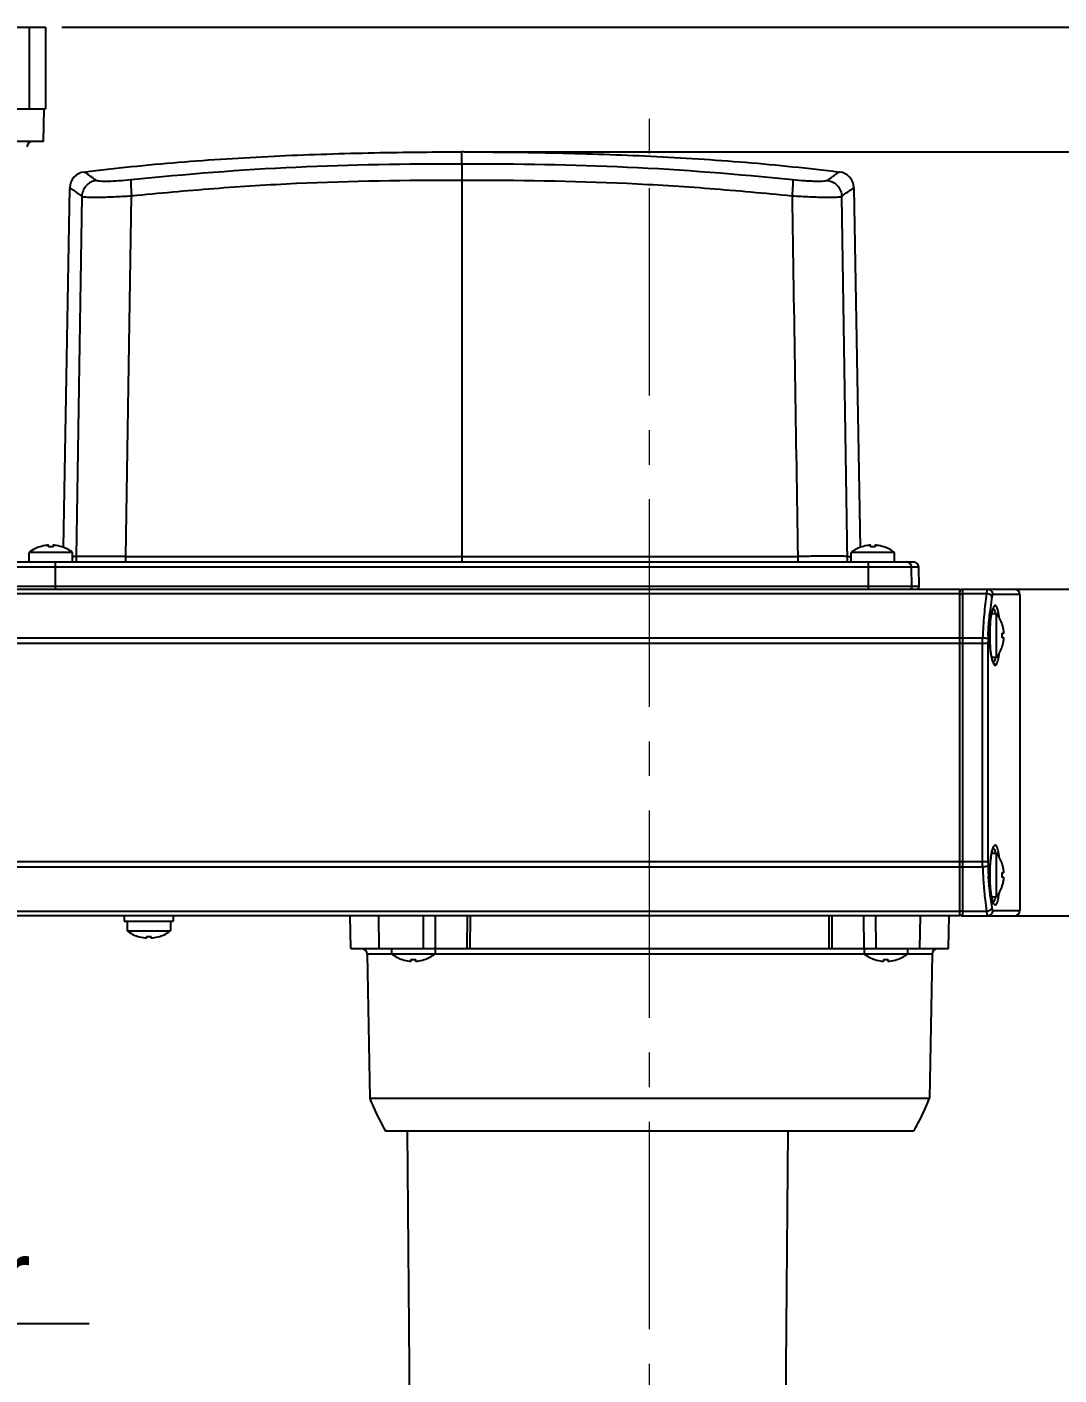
# Model space of a CAD drawing. Header units: millimetres. Extents: x 4086 to 8300, y 123 to 1549.
# Drawn here: x 6799 to 6893.8, y 999.9 to 1123.7 of the extents above; entities that cross this region are included whole.
import ezdxf
from ezdxf import colors
from ezdxf.entities.mleader import LeaderData, LeaderLine
from ezdxf.math import Vec2, Vec3

# ---------------------------------------------------------------- set-up
doc = ezdxf.new("R2010")
doc.units = ezdxf.units.MM
doc.linetypes.add('CENTER2', pattern=[28.575, 19.05, -3.175, 3.175, -3.175])
doc.layers.add('00_COMPONENTS', color=7, linetype='Continuous')
for name, color, linetype, lineweight in [('中心线层', 7, 'CENTER2', 0), ('标注层', 7, 'Continuous', 0), ('细线层', 7, 'Continuous', 0)]:
    doc.layers.add(name, color=color, linetype=linetype, lineweight=lineweight)
doc.styles.add('思源黑', font='SourceHanSansCN-Normal.ttf')
doc.dimstyles.new('尺寸标注_细节_1_2比例', dxfattribs={"dimtxt": 7, "dimasz": 6, "dimexe": 2, "dimexo": 1.5, "dimgap": 1, "dimtad": 1, "dimlfac": 2, "dimdsep": 46, "dimtxsty": '思源黑', "dimcen": 0.09, "dimadec": 0, "dimazin": 0, "dimtp": 0.01, "dimtm": 0.01, "dimtfac": 1, "dimtofl": 0, "dimtmove": 0, "dimatfit": 3, "dimfxl": 1, "dimtolj": 1, "dimarcsym": 0})

# ---------------------------------------------------------------- blocks, each defined once
blk = doc.blocks.new('*D1529')
at = {"layer": 'Defpoints', "color": 0}
for p in [(6696.68, 1116.14), (6677.1, 901.29), (6833.75, 901.29)]:
    blk.add_point(p, dxfattribs=at)
at = {"layer": '细线层', "color": 0, "lineweight": -2}
for p, q in [((6695.18, 1116.14), (6675.1, 1116.14)), ((6677.1, 1110.14), (6677.1, 907.29)), ((6832.25, 901.29), (6675.1, 901.29))]:
    blk.add_line(p, q, dxfattribs=at)
at = {"layer": '细线层', "color": 0}
for points in [[(6678.1, 1110.14), (6676.1, 1110.14), (6677.1, 1116.14)], [(6676.1, 907.29), (6678.1, 907.29), (6677.1, 901.29)]]:
    blk.add_solid(points, dxfattribs=at)
at = {"layer": '细线层', "color": 0, "insert": (6672.48, 1008.72), "char_height": 7, "attachment_point": 5, "rotation": 90, "style": '思源黑'}
blk.add_mtext('\\A1;429.7', dxfattribs=at)
blk = doc.blocks.new('*D1531')
at = {"layer": 'Defpoints', "color": 0}
for p in [(6736.18, 1042.04), (6712.11, 933.54), (6831.43, 933.54)]:
    blk.add_point(p, dxfattribs=at)
at = {"layer": '细线层', "color": 0, "lineweight": -2}
for p, q in [((6734.68, 1042.04), (6710.11, 1042.04)), ((6712.11, 1036.04), (6712.11, 939.54)), ((6829.93, 933.54), (6710.11, 933.54))]:
    blk.add_line(p, q, dxfattribs=at)
at = {"layer": '细线层', "color": 0}
for points in [[(6713.11, 1036.04), (6711.11, 1036.04), (6712.11, 1042.04)], [(6711.11, 939.54), (6713.11, 939.54), (6712.11, 933.54)]]:
    blk.add_solid(points, dxfattribs=at)
at = {"layer": '细线层', "color": 0, "insert": (6707.55, 987.79), "char_height": 7, "attachment_point": 5, "rotation": 90, "style": '思源黑'}
blk.add_mtext('\\A1;217', dxfattribs=at)
blk = doc.blocks.new('*D1532')
at = {"layer": 'Defpoints', "color": 0}
for p in [(6800.68, 1123.64), (6934.81, 1123.64), (6838.93, 1112.19)]:
    blk.add_point(p, dxfattribs=at)
at = {"layer": '细线层', "color": 0, "lineweight": -2}
for p, q in [((6934.81, 1129.64), (6934.81, 1155.06)), ((6802.18, 1123.64), (6936.81, 1123.64)), ((6840.43, 1112.19), (6936.81, 1112.19)), ((6934.81, 1106.19), (6934.81, 1100.19))]:
    blk.add_line(p, q, dxfattribs=at)
at = {"layer": '细线层', "color": 0}
for points in [[(6933.81, 1129.64), (6935.81, 1129.64), (6934.81, 1123.64)], [(6935.81, 1106.19), (6933.81, 1106.19), (6934.81, 1112.19)]]:
    blk.add_solid(points, dxfattribs=at)
at = {"layer": '细线层', "color": 0, "insert": (6930.18, 1145.35), "char_height": 7, "attachment_point": 5, "rotation": 90, "style": '思源黑'}
blk.add_mtext('\\A1;22.9', dxfattribs=at)
blk = doc.blocks.new('*D1533')
at = {"layer": 'Defpoints', "color": 0}
for p in [(6838.93, 1112.19), (6934.81, 1112.19), (6884.68, 1072.04)]:
    blk.add_point(p, dxfattribs=at)
at = {"layer": '细线层', "color": 0, "lineweight": -2}
for p, q in [((6840.43, 1112.19), (6936.81, 1112.19)), ((6934.81, 1078.04), (6934.81, 1106.19)), ((6886.18, 1072.04), (6936.81, 1072.04))]:
    blk.add_line(p, q, dxfattribs=at)
at = {"layer": '细线层', "color": 0}
for points in [[(6935.81, 1106.19), (6933.81, 1106.19), (6934.81, 1112.19)], [(6933.81, 1078.04), (6935.81, 1078.04), (6934.81, 1072.04)]]:
    blk.add_solid(points, dxfattribs=at)
at = {"layer": '细线层', "color": 0, "insert": (6930.17, 1088.91), "char_height": 7, "attachment_point": 5, "rotation": 90, "style": '思源黑'}
blk.add_mtext('\\A1;80.3', dxfattribs=at)
blk = doc.blocks.new('*D1534')
at = {"layer": 'Defpoints', "color": 0}
for p in [(6884.68, 1072.04), (6884.68, 1042.04), (6934.81, 1042.04)]:
    blk.add_point(p, dxfattribs=at)
at = {"layer": '细线层', "color": 0, "lineweight": -2}
for p, q in [((6886.18, 1072.04), (6936.81, 1072.04)), ((6934.81, 1066.04), (6934.81, 1048.04)), ((6886.18, 1042.04), (6936.81, 1042.04))]:
    blk.add_line(p, q, dxfattribs=at)
at = {"layer": '细线层', "color": 0}
for points in [[(6935.81, 1066.04), (6933.81, 1066.04), (6934.81, 1072.04)], [(6933.81, 1048.04), (6935.81, 1048.04), (6934.81, 1042.04)]]:
    blk.add_solid(points, dxfattribs=at)
at = {"layer": '细线层', "color": 0, "insert": (6930.18, 1057.04), "char_height": 7, "attachment_point": 5, "rotation": 90, "style": '思源黑'}
blk.add_mtext('\\A1;60', dxfattribs=at)
blk = doc.blocks.new('*D1535')
at = {"layer": 'Defpoints', "color": 0}
for p in [(6800.68, 1123.64), (6947.68, 869.84), (7018.34, 869.84)]:
    blk.add_point(p, dxfattribs=at)
at = {"layer": '细线层', "color": 0, "lineweight": -2}
for p, q in [((6802.18, 1123.64), (7020.34, 1123.64)), ((7018.34, 1117.64), (7018.34, 875.84)), ((6949.18, 869.84), (7020.34, 869.84))]:
    blk.add_line(p, q, dxfattribs=at)
at = {"layer": '细线层', "color": 0}
for points in [[(7019.34, 1117.64), (7017.34, 1117.64), (7018.34, 1123.64)], [(7017.34, 875.84), (7019.34, 875.84), (7018.34, 869.84)]]:
    blk.add_solid(points, dxfattribs=at)
at = {"layer": '细线层', "color": 0, "insert": (7013.72, 989.26), "char_height": 7, "attachment_point": 5, "rotation": 90, "style": '思源黑'}
blk.add_mtext('\\A1;506.7', dxfattribs=at)
blk = doc.blocks.new('*D1537')
at = {"layer": 'Defpoints', "color": 0}
for p in [(6800.68, 1123.64), (6987.83, 1123.64), (6939.92, 1039.56)]:
    blk.add_point(p, dxfattribs=at)
at = {"layer": '细线层', "color": 0, "lineweight": -2}
for p, q in [((6802.18, 1123.64), (6989.83, 1123.64)), ((6987.83, 1045.56), (6987.83, 1117.64)), ((6941.42, 1039.56), (6989.83, 1039.56))]:
    blk.add_line(p, q, dxfattribs=at)
at = {"layer": '细线层', "color": 0}
for points in [[(6988.83, 1117.64), (6986.83, 1117.64), (6987.83, 1123.64)], [(6986.83, 1045.56), (6988.83, 1045.56), (6987.83, 1039.56)]]:
    blk.add_solid(points, dxfattribs=at)
at = {"layer": '细线层', "color": 0, "insert": (6983.2, 1081.6), "char_height": 7, "attachment_point": 5, "rotation": 90, "style": '思源黑'}
blk.add_mtext('\\A1;168.16', dxfattribs=at)

msp = doc.modelspace()

# ---------------------------------------------------------------- linework, layer by layer
at = {"layer": '00_COMPONENTS', "color": 7, "linetype": 'Continuous'}
for p, q in [((6696.6785, 1123.6419), (6800.6785, 1123.6419)), ((6799.1785, 1123.6419), (6799.1785, 1116.1419)), ((6800.6785, 1123.6419), (6800.6785, 1116.1419)), ((6696.6785, 1116.1419), (6800.6785, 1116.1419)), ((6800.4999, 1113.1419), (6800.5785, 1116.1419)), ((6800.4999, 1113.1419), (6736.857, 1113.1419)), ((6839.1455, 1112.1918), (6838.9285, 1112.1919)), ((6838.9285, 1111.2137), (6838.9285, 1112.1919)), ((6838.9285, 1111.077), (6838.9285, 1111.2137)), ((6838.9285, 1111.077), (6838.9285, 1109.6103)), ((6838.9285, 1109.6103), (6838.9285, 1074.5419)), ((6802.3429, 1075.868), (6802.9191, 1108.8809)), ((6804.0316, 1108.1049), (6803.5105, 1075.0419)), ((6808.0695, 1075.0418), (6808.5949, 1108.1637)), ((6874.3516, 1074.5419), (6873.8282, 1108.105)), ((6874.9378, 1108.8808), (6875.514, 1075.874)), ((6800.1747, 1075.9252), (6800.1709, 1075.9318)), ((6800.9585, 1075.9252), (6800.9585, 1076.0632)), ((6801.3985, 1076.0632), (6801.3985, 1075.9252)), ((6802.186, 1075.9318), (6802.1822, 1075.9252)), ((6875.6747, 1075.9252), (6875.6709, 1075.9318)), ((6876.4585, 1075.9252), (6876.4585, 1076.0632)), ((6876.8985, 1076.0632), (6876.8985, 1075.9252)), ((6877.686, 1075.9318), (6877.6822, 1075.9252)), ((6797.4633, 1074.5419), (6880.3936, 1074.5419)), ((6799.1785, 1074.5419), (6799.1785, 1075.4036)), ((6803.1785, 1075.4036), (6799.1785, 1075.4036)), ((6801.5646, 1074.5419), (6801.5646, 1072.0419)), ((6803.1382, 1075.0424), (6803.2951, 1075.0423)), ((6803.1785, 1074.5419), (6803.1785, 1075.4036)), ((6803.5097, 1075.0419), (6803.5097, 1074.5419)), ((6808.0695, 1075.0418), (6803.5105, 1075.0419)), ((6808.0668, 1074.5419), (6808.0668, 1075.0418)), ((6808.0672, 1075.0419), (6838.9285, 1075.0419)), ((6838.9285, 1075.0419), (6869.7897, 1075.0419)), ((6869.7897, 1075.0419), (6869.7904, 1074.5419)), ((6874.3429, 1075.0419), (6874.6785, 1075.0421)), ((6878.6785, 1075.4036), (6874.6785, 1075.4036)), ((6874.6785, 1074.5419), (6874.6785, 1075.4036)), ((6876.2923, 1072.0419), (6876.2923, 1074.5419)), ((6878.6785, 1074.5419), (6878.6785, 1075.4036)), ((6880.8934, 1074.0504), (6796.9636, 1074.0508)), ((6880.2755, 1072.2919), (6880.2449, 1074.0506)), ((6880.7404, 1074.4019), (6880.7396, 1074.4027)), ((6880.9241, 1072.2951), (6880.8934, 1074.0503)), ((6736.1785, 1072.0419), (6884.6785, 1072.0419)), ((6880.9241, 1072.2952), (6796.9329, 1072.295)), ((6884.6785, 1042.0419), (6884.6785, 1072.0419)), ((6884.9285, 1072.0419), (6889.6785, 1072.0419)), ((6884.9285, 1072.0419), (6884.9285, 1071.6341)), ((6736.1785, 1071.6341), (6884.6785, 1071.6341)), ((6884.9285, 1071.6341), (6887.1242, 1071.6341)), ((6884.9285, 1071.6341), (6884.9285, 1067.5419)), ((6890.1785, 1071.5419), (6887.6904, 1071.5419)), ((6890.1785, 1071.5419), (6890.1785, 1042.5419)), ((6887.5964, 1069.7919), (6888.0402, 1069.7919)), ((6888.0402, 1065.7919), (6888.0402, 1069.7919)), ((6888.5618, 1068.7956), (6888.5684, 1068.7994)), ((6887.259, 1067.0419), (6733.5979, 1067.0419)), ((6884.6785, 1067.5419), (6736.1785, 1067.5419)), ((6886.7687, 1067.5419), (6884.9285, 1067.5419)), ((6884.9285, 1067.5419), (6884.9285, 1046.5419)), ((6886.7687, 1046.5419), (6886.7687, 1067.5419)), ((6887.259, 1067.0419), (6887.259, 1047.0419)), ((6887.4608, 1066.7533), (6887.4238, 1067.5005)), ((6888.5618, 1068.0119), (6888.6999, 1068.0119)), ((6888.6999, 1067.5719), (6888.5618, 1067.5719)), ((6887.5968, 1065.7919), (6888.0402, 1065.7919)), ((6888.5684, 1066.7843), (6888.5618, 1066.7881)), ((6887.7309, 1065.3244), (6887.6345, 1065.6038)), ((6887.7669, 1065.263), (6887.7309, 1065.3244)), ((6887.5968, 1047.7919), (6888.0402, 1047.7919)), ((6888.0402, 1043.7919), (6888.0402, 1047.7919)), ((6733.5979, 1047.0419), (6887.259, 1047.0419)), ((6736.1785, 1046.5419), (6884.6785, 1046.5419)), ((6884.9285, 1046.5419), (6886.7687, 1046.5419)), ((6884.9285, 1046.5419), (6884.9285, 1042.4497)), ((6887.421, 1045.8711), (6887.4495, 1046.6761)), ((6888.5618, 1046.7956), (6888.5684, 1046.7994)), ((6888.5618, 1046.0119), (6888.6999, 1046.0119)), ((6887.4404, 1045.0574), (6887.421, 1045.8711)), ((6888.6999, 1045.5719), (6888.5618, 1045.5719)), ((6888.5684, 1044.7843), (6888.5618, 1044.7881)), ((6887.5935, 1043.7919), (6888.0402, 1043.7919)), ((6884.6785, 1042.4497), (6736.1785, 1042.4497)), ((6887.1241, 1042.4497), (6884.9285, 1042.4497)), ((6884.9285, 1042.4497), (6884.9285, 1042.0419)), ((6887.6904, 1042.5419), (6890.1785, 1042.5419)), ((6884.6785, 1042.0419), (6736.1785, 1042.0419)), ((6807.9285, 1042.0419), (6807.9285, 1041.5419)), ((6807.9285, 1041.5419), (6812.4285, 1041.5419)), ((6808.1785, 1041.5419), (6808.1785, 1040.6801)), ((6812.1785, 1041.5419), (6812.1785, 1040.6801)), ((6812.4285, 1042.0419), (6812.4285, 1041.5419)), ((6828.7309, 1039.0419), (6828.6785, 1042.0419)), ((6831.347, 1039.0419), (6831.2946, 1042.0419)), ((6835.3988, 1039.0419), (6835.4184, 1042.0419)), ((6836.497, 1042.0419), (6836.4773, 1039.0419)), ((6839.4167, 1042.0419), (6839.4058, 1039.0419)), ((6839.7054, 1039.0419), (6839.716, 1042.0419)), ((6872.6409, 1042.0419), (6872.6514, 1039.0419)), ((6872.951, 1039.0419), (6872.9402, 1042.0419)), ((6875.8792, 1039.0419), (6875.8596, 1042.0419)), ((6876.9388, 1042.0419), (6876.9584, 1039.0419)), ((6881.01, 1039.0419), (6881.0623, 1042.0419)), ((6883.6262, 1039.0419), (6883.6786, 1042.0419)), ((6884.9285, 1042.0419), (6889.6785, 1042.0419)), ((6808.1785, 1040.6801), (6812.1785, 1040.6801)), ((6809.1709, 1040.152), (6809.1747, 1040.1586)), ((6809.9585, 1040.1586), (6809.9585, 1040.0205)), ((6810.3985, 1040.0205), (6810.3985, 1040.1586)), ((6811.1822, 1040.1586), (6811.186, 1040.152)), ((6828.7309, 1039.0419), (6883.6262, 1039.0419)), ((6830.2393, 1038.5329), (6830.4704, 1025.2919)), ((6832.5104, 1038.5329), (6830.2393, 1038.5329)), ((6832.4785, 1039.0419), (6832.4785, 1038.5551)), ((6832.4785, 1038.5551), (6836.4785, 1038.5551)), ((6836.4785, 1039.0419), (6836.4785, 1038.5551)), ((6875.9104, 1038.5329), (6836.4785, 1038.5329)), ((6875.8785, 1039.0419), (6875.8785, 1038.5551)), ((6875.8785, 1038.5551), (6879.8785, 1038.5551)), ((6882.1177, 1038.5329), (6879.8465, 1038.5329)), ((6879.8785, 1039.0419), (6879.8785, 1038.5551)), ((6882.1177, 1038.5329), (6881.8866, 1025.2919)), ((6833.4709, 1038.027), (6833.4747, 1038.0336)), ((6834.2585, 1038.0336), (6834.2585, 1037.8955)), ((6834.6985, 1037.8955), (6834.6985, 1038.0336)), ((6835.4822, 1038.0336), (6835.486, 1038.027)), ((6876.8709, 1038.027), (6876.8747, 1038.0336)), ((6877.6585, 1038.0336), (6877.6585, 1037.8955)), ((6878.0985, 1037.8955), (6878.0985, 1038.0336)), ((6878.8822, 1038.0336), (6878.886, 1038.027)), ((6830.4704, 1025.2919), (6881.8866, 1025.2919)), ((6831.9285, 1022.2919), (6880.4285, 1022.2919)), ((6834.6703, 938.5419), (6833.9394, 1022.2919)), ((6868.1867, 938.5419), (6868.9176, 1022.2919))]:
    msp.add_line(p, q, dxfattribs=at)
for points in [[(6880.7727, 1074.3672), (6880.7704, 1074.3704), (6880.7396, 1074.4027)], [(6880.7826, 1074.3558), (6880.7557, 1074.3865), (6880.7404, 1074.4019)], [(6880.8304, 1074.285), (6880.8078, 1074.3218), (6880.7826, 1074.3558)], [(6880.8799, 1074.1575), (6880.867, 1074.2024), (6880.8502, 1074.2452), (6880.8304, 1074.285)], [(6880.8934, 1074.0506), (6880.8901, 1074.0995), (6880.8714, 1074.187)], [(6880.8911, 1074.0847), (6880.8885, 1074.1122), (6880.8799, 1074.1575)], [(6887.4238, 1067.5005), (6887.429, 1068.2704), (6887.4756, 1068.998), (6887.5576, 1069.621), (6887.6585, 1070.0649)], [(6887.6585, 1070.0649), (6887.7452, 1070.2869), (6887.7559, 1070.3048)], [(6887.6345, 1065.6038), (6887.5349, 1066.1007), (6887.4608, 1066.7533)], [(6887.4495, 1046.6761), (6887.522, 1047.3949), (6887.6259, 1047.9465), (6887.7298, 1048.257), (6887.7443, 1048.2853)], [(6887.7673, 1043.2626), (6887.7687, 1043.2613), (6887.7123, 1043.3656), (6887.6042, 1043.7279), (6887.505, 1044.3172), (6887.4404, 1045.0574)]]:
    msp.add_lwpolyline(points, dxfattribs=at)
for centre, radius, start, end in [((6799.487, 1112.6419), 0.5, 90, 178.5), ((6804.4189, 1108.8547), 1.5, 96.740478, 179.002799), ((6873.438, 1108.8547), 1.5, 0.996617, 83.264916), ((6801.1809, 1072.8381), 3.2545, 119.011372, 127.972055), ((6801.1785, 1072.8419), 3.2425, 96.552172, 108.032352), ((6801.1785, 1072.2615), 3.6702, 86.563644, 93.436356), ((6801.1785, 1072.8419), 3.2425, 71.967648, 83.447828), ((6876.6901, 1072.82), 3.2744, 108.134825, 127.904276), ((6876.6785, 1072.8419), 3.2425, 96.552172, 108.032352), ((6876.6785, 1072.2615), 3.6702, 86.563644, 93.436356), ((6876.6785, 1072.8419), 3.2425, 71.967648, 83.447828), ((6876.6669, 1072.82), 3.2744, 52.095726, 71.865226), ((6803.1961, 967.3722), 107.6702, 89.830851, 89.947358), ((6880.6739, 1072.2927), 0.2508, 293.884857, 300.143617), ((6884.9285, 1071.7919), 0.25, 90, 180), ((6889.6785, 1071.5419), 0.5, 0, 90), ((6939.6276, 1064.1646), 52.5043, 172.147369, 173.254955), ((6932.8216, 1064.9775), 45.6498, 173.264924, 173.659474), ((6885.4566, 1067.7802), 3.2744, 18.134825, 37.904276), ((6885.4785, 1067.7919), 3.2425, 6.552172, 18.032352), ((6904.6558, 1067.0426), 17.3968, 178.561282, 180.002345), ((6908.7875, 1066.9351), 21.5299, 177.720658, 178.551388), ((6884.9013, 1067.792), 3.6671, 356.563644, 3.437142), ((6885.4785, 1067.7919), 3.2425, 341.967648, 353.447828), ((6885.4566, 1067.8035), 3.2744, 322.095726, 341.865226), ((6891.5548, 1066.5659), 4.0485, 192.403923, 193.843949), ((6887.6514, 1065.0539), 0.2422, 62.13088, 71.212316), ((6885.4566, 1045.7802), 3.2744, 18.134825, 37.904276), ((6884.9263, 1048.3053), 1.7634, 265.909526, 270.07034), ((6904.6558, 1047.0412), 17.3967, 179.997654, 181.438733), ((6911.2453, 1047.2374), 23.9892, 181.512072, 183.447335), ((6900.7809, 1045.8095), 13.3646, 176.356509, 179.560987), ((6899.6633, 1045.8758), 12.245, 176.086167, 176.333765), ((6885.4785, 1045.7919), 3.2425, 6.552172, 18.032352), ((6884.9013, 1045.792), 3.6671, 356.563644, 3.437142), ((6914.4341, 1047.4196), 27.1831, 183.426542, 183.647031), ((6901.5386, 1045.792), 14.1224, 179.810754, 181.140411), ((6901.5668, 1045.7921), 14.1506, 179.514941, 179.811387), ((6900.9586, 1045.7777), 13.5422, 181.128568, 182.958165), ((6900.3027, 1045.7466), 12.8856, 182.970555, 183.185972), ((6885.4784, 1045.7919), 3.2501, 322.022996, 341.940554), ((6885.4785, 1045.7919), 3.2425, 341.967648, 353.447828), ((6939.3029, 1049.4224), 52.6426, 186.434584, 187.611436), ((6937.6131, 1049.6759), 50.4751, 186.739799, 187.339231), ((6885.2824, 1044.4287), 2.7479, 344.772922, 346.316253), ((6879.8385, 1045.1541), 8.5129, 352.663621, 353.38293), ((6944.2534, 1050.5294), 57.17, 187.337457, 187.825033), ((6889.6785, 1042.5419), 0.5, 270, 0), ((6884.9285, 1042.2919), 0.25, 210, 270), ((6810.1901, 1043.2638), 3.2744, 232.095724, 251.865175), ((6810.1785, 1043.2419), 3.2425, 251.967648, 263.447828), ((6810.1785, 1043.8222), 3.6702, 266.563644, 273.436356), ((6810.1785, 1043.2419), 3.2425, 276.552172, 288.032352), ((6810.1669, 1043.2638), 3.2744, 288.134774, 307.904274), ((6829.7394, 1038.5242), 0.5, 1, 89), ((6834.4901, 1041.1388), 3.2744, 232.095724, 251.865175), ((6834.4669, 1041.1388), 3.2744, 288.134774, 307.904274), ((6877.8901, 1041.1388), 3.2744, 232.095724, 251.865175), ((6877.8669, 1041.1388), 3.2744, 288.134774, 307.904274), ((6882.6176, 1038.5242), 0.5, 91, 179), ((6834.4785, 1041.1169), 3.2425, 251.967648, 263.447828), ((6834.4785, 1041.6972), 3.6702, 266.563644, 273.436356), ((6834.4785, 1041.1169), 3.2425, 276.552172, 288.032352), ((6877.8785, 1041.1169), 3.2425, 251.967648, 263.447828), ((6877.8785, 1041.6972), 3.6702, 266.563644, 273.436356), ((6877.8785, 1041.1169), 3.2425, 276.552172, 288.032352)]:
    msp.add_arc(centre, radius, start, end, dxfattribs=at)
for points, knots in [([(6804.2429, 1110.3444), (6805.6767, 1110.5136), (6808.5628, 1110.8554), (6812.9189, 1111.2569), (6817.2996, 1111.5706), (6823.1034, 1111.8941), (6830.3118, 1112.1291), (6836.0619, 1112.1919), (6838.9285, 1112.1919)], [0, 0, 0, 0, 0.12461461, 0.2508445, 0.37755346, 0.50368192, 0.75256677, 1, 1, 1, 1]), ([(6839.145, 1112.1918), (6841.9934, 1112.1902), (6847.7079, 1112.1253), (6854.8716, 1111.8887), (6860.6398, 1111.5652), (6864.993, 1111.2523), (6869.3215, 1110.8523), (6872.1893, 1110.5126), (6873.614, 1110.3444)], [0, 0, 0, 0, 0.24740538, 0.49633451, 0.62247956, 0.7491837, 0.87539809, 1, 1, 1, 1]), ([(6805.3495, 1109.5629), (6805.2557, 1109.6279), (6805.0871, 1109.7526), (6804.8583, 1109.9267), (6804.6689, 1110.0657), (6804.517, 1110.1727), (6804.4011, 1110.2499), (6804.3255, 1110.2984), (6804.282, 1110.3224), (6804.2616, 1110.3359), (6804.2499, 1110.3386), (6804.2441, 1110.3453), (6804.2429, 1110.3444)], [0, 0, 0, 0, 0.2524953, 0.46401692, 0.63641721, 0.77246054, 0.87476824, 0.94547589, 0.96961073, 0.98660857, 0.99667962, 1, 1, 1, 1]), ([(6838.9285, 1111.077), (6833.852, 1111.0744), (6823.708, 1110.9455), (6813.5946, 1110.1281), (6808.5571, 1109.6218)], [0, 0, 0, 0, 0.50066908, 1, 1, 1, 1]), ([(6869.2999, 1109.6218), (6864.2622, 1110.1274), (6854.1489, 1110.9431), (6844.0049, 1111.0796), (6838.9285, 1111.077)], [0, 0, 0, 0, 0.49933463, 1, 1, 1, 1]), ([(6873.614, 1110.3444), (6873.62, 1110.344), (6873.5703, 1110.3265), (6873.5492, 1110.304), (6873.4509, 1110.2492), (6873.3427, 1110.1729), (6873.1878, 1110.0654), (6872.9995, 1109.9271), (6872.7708, 1109.752), (6872.6024, 1109.6267), (6872.5074, 1109.5629)], [0, 0, 0, 0, 0.01331286, 0.05436061, 0.12500365, 0.22723368, 0.36317383, 0.53572143, 0.74663018, 1, 1, 1, 1]), ([(6805.3495, 1109.5629), (6805.0029, 1109.5202), (6804.3184, 1109.1703), (6804.0374, 1108.455), (6804.0281, 1108.1049)], [0, 0, 0, 0, 0.49922657, 1, 1, 1, 1]), ([(6808.5571, 1109.6218), (6808.1707, 1109.5845), (6807.4527, 1109.5218), (6806.4965, 1109.4754), (6805.8521, 1109.4734), (6805.501, 1109.5103), (6805.3873, 1109.5422), (6805.3495, 1109.5629)], [0, 0, 0, 0, 0.36150166, 0.67087901, 0.89186808, 0.95990057, 1, 1, 1, 1]), ([(6808.5571, 1109.6218), (6808.5473, 1109.6063), (6808.5387, 1109.5531), (6808.5296, 1109.455), (6808.5274, 1109.3121), (6808.5315, 1109.0516), (6808.5528, 1108.6639), (6808.5801, 1108.338), (6808.5971, 1108.1637)], [0, 0, 0, 0, 0.03768043, 0.10631783, 0.20455831, 0.32936659, 0.64094728, 1, 1, 1, 1]), ([(6808.5971, 1108.1636), (6811.115, 1108.4118), (6816.1573, 1108.8701), (6826.2651, 1109.5092), (6833.8648, 1109.6129), (6838.9285, 1109.6103)], [0, 0, 0, 0, 0.2498574, 0.49994619, 1, 1, 1, 1]), ([(6838.9285, 1109.6103), (6843.9921, 1109.6129), (6851.5918, 1109.5092), (6861.6996, 1108.8701), (6866.7419, 1108.4118), (6869.2599, 1108.1637)], [0, 0, 0, 0, 0.50004974, 0.75013947, 1, 1, 1, 1]), ([(6869.2999, 1109.6218), (6869.3096, 1109.6063), (6869.3183, 1109.5535), (6869.3273, 1109.4558), (6869.3296, 1109.3137), (6869.3256, 1109.0539), (6869.3043, 1108.6657), (6869.277, 1108.3389), (6869.2599, 1108.1636)], [0, 0, 0, 0, 0.03751936, 0.10580067, 0.20349663, 0.32765996, 0.63894694, 1, 1, 1, 1]), ([(6872.5072, 1109.5629), (6872.4724, 1109.5387), (6872.355, 1109.5121), (6872.1381, 1109.4863), (6871.8262, 1109.4757), (6871.4331, 1109.4777), (6870.9682, 1109.4943), (6870.2487, 1109.5357), (6869.6863, 1109.5835), (6869.2999, 1109.6218)], [0, 0, 0, 0, 0.03949267, 0.10812871, 0.20545007, 0.32883187, 0.47461276, 0.6383895, 1, 1, 1, 1]), ([(6872.5074, 1109.5629), (6872.8547, 1109.5201), (6873.5393, 1109.1696), (6873.8195, 1108.4543), (6873.8289, 1108.105)], [0, 0, 0, 0, 0.5002934, 1, 1, 1, 1]), ([(6802.9191, 1108.8808), (6802.9192, 1108.8841), (6802.9403, 1108.8691), (6802.9607, 1108.8646), (6803.0142, 1108.8321), (6803.0801, 1108.793), (6803.1702, 1108.7342), (6803.338, 1108.6239), (6803.4692, 1108.5211), (6803.5674, 1108.4493)], [0, 0, 0, 0, 0.01277484, 0.05338214, 0.12350942, 0.22541026, 0.36095392, 0.53207552, 1, 1, 1, 1]), ([(6803.5674, 1108.4493), (6803.6008, 1108.4248), (6803.7578, 1108.3149), (6803.9181, 1108.2074), (6804.0281, 1108.1049)], [0, 0, 0, 0, 0.21579026, 1, 1, 1, 1]), ([(6804.0281, 1108.105), (6804.082, 1108.0812), (6804.2475, 1108.0592), (6804.5573, 1108.0345), (6805.0007, 1108.0257), (6805.5608, 1108.0278), (6806.2223, 1108.0438), (6807.2454, 1108.0827), (6808.0453, 1108.1277), (6808.5951, 1108.1635)], [0, 0, 0, 0, 0.03863444, 0.10739752, 0.20496634, 0.32871687, 0.47482901, 0.63872119, 1, 1, 1, 1]), ([(6869.2599, 1108.1637), (6869.8097, 1108.1278), (6870.6094, 1108.0828), (6871.6323, 1108.0439), (6872.2937, 1108.0278), (6872.8537, 1108.0257), (6873.2974, 1108.0344), (6873.6079, 1108.059), (6873.7737, 1108.081), (6873.8281, 1108.1046)], [0, 0, 0, 0, 0.3611566, 0.52495783, 0.67097141, 0.79467618, 0.89230141, 0.96113482, 1, 1, 1, 1]), ([(6873.8289, 1108.1049), (6873.8699, 1108.1443), (6874.0154, 1108.2702), (6874.1805, 1108.3694), (6874.2895, 1108.449)], [0, 0, 0, 0, 0.29661413, 1, 1, 1, 1]), ([(6874.4245, 1108.5501), (6874.4999, 1108.607), (6874.606, 1108.682), (6874.7375, 1108.7672), (6874.8091, 1108.813), (6874.8618, 1108.8431), (6874.9045, 1108.8682), (6874.9208, 1108.8719), (6874.9378, 1108.8835), (6874.9378, 1108.8808)], [0, 0, 0, 0, 0.46332845, 0.63505417, 0.77171772, 0.874604, 0.94569493, 0.98700638, 1, 1, 1, 1]), ([(6800.9585, 1076.0632), (6800.9585, 1076.0654), (6800.9494, 1076.0687), (6800.9434, 1076.0691), (6800.9384, 1076.0695)], [0, 0, 0, 0, 0.29722843, 1, 1, 1, 1]), ([(6801.4186, 1076.0695), (6801.4135, 1076.0691), (6801.4076, 1076.0687), (6801.3985, 1076.0654), (6801.3985, 1076.0632)], [0, 0, 0, 0, 0.70277726, 1, 1, 1, 1]), ([(6876.4585, 1076.0632), (6876.4585, 1076.0654), (6876.4494, 1076.0687), (6876.4434, 1076.0691), (6876.4384, 1076.0695)], [0, 0, 0, 0, 0.29722843, 1, 1, 1, 1]), ([(6876.9186, 1076.0695), (6876.9135, 1076.0691), (6876.9076, 1076.0687), (6876.8985, 1076.0654), (6876.8985, 1076.0632)], [0, 0, 0, 0, 0.70277726, 1, 1, 1, 1]), ([(6874.3436, 1075.0411), (6874.2857, 1075.0481), (6874.1224, 1075.0541), (6873.8111, 1075.0622), (6873.3704, 1075.0662), (6872.5648, 1075.0685), (6871.3583, 1075.0618), (6870.3393, 1075.0501), (6869.7901, 1075.0423)], [0, 0, 0, 0, 0.0384247, 0.10749515, 0.20520013, 0.32872684, 0.6381579, 1, 1, 1, 1]), ([(6880.2449, 1074.0506), (6880.2427, 1074.1768), (6880.1346, 1074.4373), (6879.8724, 1074.5419), (6879.7466, 1074.5419)], [0, 0, 0, 0, 0.50066769, 1, 1, 1, 1]), ([(6880.0263, 1072.0419), (6880.0899, 1072.0419), (6880.2226, 1072.0955), (6880.2755, 1072.2282), (6880.2755, 1072.2919)], [0, 0, 0, 0, 0.49995954, 1, 1, 1, 1]), ([(6880.7998, 1072.0758), (6880.8379, 1072.0979), (6880.9031, 1072.1634), (6880.9248, 1072.253), (6880.924, 1072.2965)], [0, 0, 0, 0, 0.5025083, 1, 1, 1, 1]), ([(6887.1987, 1072.0419), (6887.1872, 1072.0419), (6887.169, 1071.994), (6887.1538, 1071.9233), (6887.1361, 1071.7905), (6887.1281, 1071.6915), (6887.1242, 1071.6341)], [0, 0, 0, 0, 0.08166983, 0.27761764, 0.58843569, 1, 1, 1, 1]), ([(6887.1987, 1072.0419), (6887.3235, 1072.0419), (6887.5865, 1071.9342), (6887.6904, 1071.67), (6887.6904, 1071.5419)], [0, 0, 0, 0, 0.49356004, 1, 1, 1, 1]), ([(6884.6785, 1071.486), (6884.6785, 1071.4982), (6884.6941, 1071.5591), (6884.7545, 1071.5969), (6884.8005, 1071.6128)], [0, 0, 0, 0, 0.19969815, 1, 1, 1, 1]), ([(6887.1242, 1071.6341), (6887.0396, 1070.9983), (6886.922, 1070.0106), (6886.8185, 1068.6447), (6886.7771, 1067.9172), (6886.7687, 1067.5419)], [0, 0, 0, 0, 0.46823371, 0.72589583, 1, 1, 1, 1]), ([(6887.6157, 1071.338), (6887.6064, 1071.3758), (6887.5463, 1071.4773), (6887.3709, 1071.5875), (6887.2113, 1071.6263), (6887.1242, 1071.6341)], [0, 0, 0, 0, 0.19421392, 0.5640365, 1, 1, 1, 1]), ([(6887.6904, 1071.5419), (6887.6839, 1071.5467), (6887.6591, 1071.5212), (6887.6398, 1071.4587), (6887.6225, 1071.3885), (6887.6157, 1071.338)], [0, 0, 0, 0, 0.1085472, 0.31919921, 1, 1, 1, 1]), ([(6887.2747, 1067.7914), (6887.2823, 1067.9849), (6887.3214, 1068.7289), (6887.3901, 1069.4711), (6887.451, 1070.019)], [0, 0, 0, 0, 0.25999635, 1, 1, 1, 1]), ([(6887.5767, 1069.7704), (6887.5139, 1069.4486), (6887.4334, 1068.734), (6887.4126, 1068.0165), (6887.4172, 1067.6273)], [0, 0, 0, 0, 0.45718011, 1, 1, 1, 1]), ([(6887.6969, 1070.2348), (6887.6854, 1070.2025), (6887.6362, 1070.0502), (6887.6007, 1069.8937), (6887.5767, 1069.7704)], [0, 0, 0, 0, 0.21457193, 1, 1, 1, 1]), ([(6888.2206, 1069.9022), (6888.2052, 1069.9814), (6888.1737, 1070.1232), (6888.1168, 1070.3092), (6888.0549, 1070.441), (6887.9898, 1070.5287), (6887.8983, 1070.5514), (6887.8192, 1070.4882), (6887.7539, 1070.3811), (6887.7161, 1070.2889), (6887.6969, 1070.2348)], [0, 0, 0, 0, 0.2137572, 0.38527379, 0.5134584, 0.60139744, 0.66451044, 0.73827468, 0.84779545, 1, 1, 1, 1]), ([(6887.7387, 1070.2708), (6887.751, 1070.2623), (6887.809, 1070.208), (6887.8436, 1070.1344), (6887.8679, 1070.0755)], [0, 0, 0, 0, 0.19026877, 1, 1, 1, 1]), ([(6887.8679, 1070.0755), (6887.8757, 1070.0565), (6887.9088, 1069.9693), (6887.9341, 1069.8792), (6887.9514, 1069.8085)], [0, 0, 0, 0, 0.21952266, 1, 1, 1, 1]), ([(6888.2943, 1069.4143), (6888.2891, 1069.4584), (6888.2688, 1069.6217), (6888.2436, 1069.7844), (6888.2206, 1069.9022)], [0, 0, 0, 0, 0.27030508, 1, 1, 1, 1]), ([(6884.9285, 1067.5419), (6884.8756, 1067.5419), (6884.7956, 1067.535), (6884.7078, 1067.5322), (6884.6829, 1067.5161)], [0, 0, 0, 0, 0.64094802, 1, 1, 1, 1]), ([(6887.2645, 1067.4794), (6887.2464, 1067.4913), (6887.187, 1067.5052), (6887.0233, 1067.5323), (6886.8766, 1067.5393), (6886.7687, 1067.5419)], [0, 0, 0, 0, 0.12964557, 0.3543706, 1, 1, 1, 1]), ([(6887.4172, 1067.6273), (6887.4213, 1067.271), (6887.4531, 1066.624), (6887.5383, 1065.9805), (6887.6009, 1065.6963)], [0, 0, 0, 0, 0.55044899, 1, 1, 1, 1]), ([(6888.6999, 1068.0119), (6888.702, 1068.0119), (6888.7053, 1068.021), (6888.7057, 1068.0269), (6888.7061, 1068.032)], [0, 0, 0, 0, 0.29722843, 1, 1, 1, 1]), ([(6888.7061, 1067.5518), (6888.7057, 1067.5568), (6888.7053, 1067.5628), (6888.702, 1067.5719), (6888.6999, 1067.5719)], [0, 0, 0, 0, 0.70277726, 1, 1, 1, 1]), ([(6887.8952, 1065.0465), (6887.9284, 1065.0404), (6887.9911, 1065.0608), (6888.0465, 1065.1312), (6888.113, 1065.2578), (6888.1821, 1065.4859), (6888.223, 1065.6871), (6888.2427, 1065.8033)], [0, 0, 0, 0, 0.11453775, 0.19486209, 0.30196403, 0.59906611, 1, 1, 1, 1]), ([(6887.9509, 1065.7733), (6887.9468, 1065.7567), (6887.9311, 1065.6949), (6887.9131, 1065.6336), (6887.8981, 1065.5894)], [0, 0, 0, 0, 0.26843487, 1, 1, 1, 1]), ([(6888.2427, 1065.8033), (6888.2474, 1065.8314), (6888.2666, 1065.9503), (6888.2825, 1066.0698), (6888.2933, 1066.1613)], [0, 0, 0, 0, 0.23586724, 1, 1, 1, 1]), ([(6887.624, 1065.5972), (6887.6336, 1065.5583), (6887.6685, 1065.427), (6887.7117, 1065.2969), (6887.7541, 1065.2109)], [0, 0, 0, 0, 0.29463511, 1, 1, 1, 1]), ([(6887.8981, 1065.5894), (6887.8767, 1065.5264), (6887.8366, 1065.4248), (6887.769, 1065.3312), (6887.7318, 1065.3086)], [0, 0, 0, 0, 0.60450596, 1, 1, 1, 1]), ([(6887.7541, 1065.2109), (6887.7647, 1065.1894), (6887.7991, 1065.1267), (6887.8487, 1065.0619), (6887.8952, 1065.0465)], [0, 0, 0, 0, 0.32834635, 1, 1, 1, 1]), ([(6888.2177, 1047.9171), (6888.1895, 1048.0591), (6888.1464, 1048.2498), (6888.0495, 1048.4506), (6887.9813, 1048.5356), (6887.8867, 1048.5477), (6887.81, 1048.4757), (6887.7436, 1048.3604), (6887.7057, 1048.2616), (6887.6863, 1048.204)], [0, 0, 0, 0, 0.37819616, 0.50231974, 0.58650734, 0.64872535, 0.72610445, 0.84131976, 1, 1, 1, 1]), ([(6887.5177, 1047.4128), (6887.5101, 1047.358), (6887.4802, 1047.125), (6887.4591, 1046.8908), (6887.4468, 1046.7116)], [0, 0, 0, 0, 0.23520133, 1, 1, 1, 1]), ([(6887.5667, 1047.7177), (6887.5622, 1047.6935), (6887.5441, 1047.5922), (6887.5285, 1047.4904), (6887.5177, 1047.4128)], [0, 0, 0, 0, 0.23867621, 1, 1, 1, 1]), ([(6887.6863, 1048.204), (6887.6748, 1048.1699), (6887.6259, 1048.0101), (6887.5905, 1047.8465), (6887.5667, 1047.7177)], [0, 0, 0, 0, 0.21572899, 1, 1, 1, 1]), ([(6887.7283, 1048.2773), (6887.7847, 1048.2451), (6887.8769, 1048.0798), (6887.9251, 1047.9158), (6887.9514, 1047.8085)], [0, 0, 0, 0, 0.37020393, 1, 1, 1, 1]), ([(6888.2944, 1047.4128), (6888.2891, 1047.4586), (6888.2681, 1047.6273), (6888.2418, 1047.7955), (6888.2177, 1047.9171)], [0, 0, 0, 0, 0.27121873, 1, 1, 1, 1]), ([(6884.6785, 1046.5731), (6884.6785, 1046.5695), (6884.692, 1046.5626), (6884.7293, 1046.5527), (6884.7702, 1046.5486), (6884.8005, 1046.5464)], [0, 0, 0, 0, 0.08644968, 0.28148853, 1, 1, 1, 1]), ([(6887.2645, 1046.6044), (6887.2463, 1046.5924), (6887.1861, 1046.5784), (6887.0225, 1046.5515), (6886.8759, 1046.5443), (6886.7687, 1046.5419)], [0, 0, 0, 0, 0.13035769, 0.35858419, 1, 1, 1, 1]), ([(6886.7687, 1046.5419), (6886.7747, 1046.2726), (6886.8036, 1045.7453), (6886.8644, 1044.7379), (6886.9381, 1044.0012), (6886.992, 1043.5228)], [0, 0, 0, 0, 0.26684419, 0.52303224, 1, 1, 1, 1]), ([(6888.6999, 1046.0119), (6888.702, 1046.0119), (6888.7053, 1046.021), (6888.7057, 1046.0269), (6888.7061, 1046.032)], [0, 0, 0, 0, 0.29722843, 1, 1, 1, 1]), ([(6887.4868, 1043.7521), (6887.4684, 1043.9081), (6887.3955, 1044.553), (6887.3373, 1045.1996), (6887.306, 1045.6905)], [0, 0, 0, 0, 0.24207741, 1, 1, 1, 1]), ([(6887.437, 1045.0304), (6887.4442, 1044.9022), (6887.4766, 1044.4504), (6887.5332, 1043.9988), (6887.6041, 1043.6819)], [0, 0, 0, 0, 0.28331106, 1, 1, 1, 1]), ([(6888.7061, 1045.5518), (6888.7057, 1045.5568), (6888.7053, 1045.5628), (6888.702, 1045.5719), (6888.6999, 1045.5719)], [0, 0, 0, 0, 0.70277726, 1, 1, 1, 1]), ([(6887.6462, 1043.5118), (6887.6651, 1043.4432), (6887.7022, 1043.323), (6887.7697, 1043.1733), (6887.8359, 1043.0743), (6887.9242, 1043.0285), (6888.0112, 1043.0762), (6888.0735, 1043.1769), (6888.1356, 1043.3277), (6888.1684, 1043.4483), (6888.185, 1043.517)], [0, 0, 0, 0, 0.18823727, 0.33225299, 0.4331978, 0.50162705, 0.56965369, 0.66985347, 0.81289606, 1, 1, 1, 1]), ([(6887.9338, 1043.707), (6887.9092, 1043.617), (6887.8637, 1043.4761), (6887.7811, 1043.3389), (6887.7323, 1043.3088)], [0, 0, 0, 0, 0.6196406, 1, 1, 1, 1]), ([(6888.185, 1043.517), (6888.1891, 1043.5341), (6888.2061, 1043.6069), (6888.2207, 1043.6802), (6888.231, 1043.7365)], [0, 0, 0, 0, 0.23517061, 1, 1, 1, 1]), ([(6888.231, 1043.7365), (6888.2357, 1043.7623), (6888.2548, 1043.8721), (6888.2708, 1043.9825), (6888.2817, 1044.067)], [0, 0, 0, 0, 0.2356265, 1, 1, 1, 1]), ([(6884.9285, 1042.4497), (6884.9084, 1042.4497), (6884.8332, 1042.4561), (6884.7537, 1042.482), (6884.7144, 1042.522)], [0, 0, 0, 0, 0.26363058, 1, 1, 1, 1]), ([(6887.6157, 1042.7458), (6887.6065, 1042.7081), (6887.5466, 1042.6069), (6887.3714, 1042.4964), (6887.2116, 1042.4575), (6887.1242, 1042.4497)], [0, 0, 0, 0, 0.19344223, 0.5624721, 1, 1, 1, 1]), ([(6887.1242, 1042.4497), (6887.1281, 1042.3922), (6887.1361, 1042.2931), (6887.1538, 1042.1603), (6887.169, 1042.0897), (6887.1873, 1042.0419), (6887.1987, 1042.0419)], [0, 0, 0, 0, 0.41183605, 0.72266371, 0.91844703, 1, 1, 1, 1]), ([(6887.6904, 1042.5419), (6887.6904, 1042.4137), (6887.5865, 1042.1495), (6887.3235, 1042.0419), (6887.1987, 1042.0419)], [0, 0, 0, 0, 0.50656547, 1, 1, 1, 1]), ([(6887.6157, 1042.7458), (6887.6227, 1042.695), (6887.6331, 1042.6322), (6887.6679, 1042.5439), (6887.6904, 1042.5419)], [0, 0, 0, 0, 0.69351484, 1, 1, 1, 1]), ([(6809.9384, 1040.0142), (6809.9434, 1040.0147), (6809.9494, 1040.0151), (6809.9585, 1040.0184), (6809.9585, 1040.0205)], [0, 0, 0, 0, 0.70277726, 1, 1, 1, 1]), ([(6810.3985, 1040.0205), (6810.3985, 1040.0184), (6810.4076, 1040.0151), (6810.4135, 1040.0147), (6810.4186, 1040.0142)], [0, 0, 0, 0, 0.29722843, 1, 1, 1, 1]), ([(6834.2384, 1037.8892), (6834.2434, 1037.8897), (6834.2494, 1037.8901), (6834.2585, 1037.8934), (6834.2585, 1037.8955)], [0, 0, 0, 0, 0.70277726, 1, 1, 1, 1]), ([(6834.6985, 1037.8955), (6834.6985, 1037.8934), (6834.7076, 1037.8901), (6834.7135, 1037.8897), (6834.7186, 1037.8892)], [0, 0, 0, 0, 0.29722843, 1, 1, 1, 1]), ([(6877.6384, 1037.8892), (6877.6434, 1037.8897), (6877.6494, 1037.8901), (6877.6585, 1037.8934), (6877.6585, 1037.8955)], [0, 0, 0, 0, 0.70277726, 1, 1, 1, 1]), ([(6878.0985, 1037.8955), (6878.0985, 1037.8934), (6878.1076, 1037.8901), (6878.1135, 1037.8897), (6878.1186, 1037.8892)], [0, 0, 0, 0, 0.29722843, 1, 1, 1, 1]), ([(6830.4704, 1025.2919), (6830.5741, 1025.0164), (6830.9971, 1023.9866), (6831.5169, 1022.9991), (6831.9285, 1022.2919)], [0, 0, 0, 0, 0.26458121, 1, 1, 1, 1]), ([(6880.4285, 1022.2919), (6880.5582, 1022.5148), (6881.1046, 1023.4836), (6881.5855, 1024.4922), (6881.8866, 1025.2919)], [0, 0, 0, 0, 0.23187613, 1, 1, 1, 1])]:
    msp.add_open_spline(points, degree=3, knots=knots, dxfattribs=at)
for points in [[(6869.2596, 1108.1636), (6869.436, 1097.1232), (6869.6136, 1086.0827), (6869.7901, 1075.0423)], [(6874.2895, 1108.449), (6874.3349, 1108.4822), (6874.3796, 1108.5163), (6874.4245, 1108.5501)], [(6800.1709, 1075.9318), (6799.8147, 1075.8156), (6799.474, 1075.6341), (6799.1785, 1075.4036)], [(6800.8834, 1076.0695), (6800.8584, 1076.0683), (6800.8334, 1076.0661), (6800.8085, 1076.0632)], [(6800.9146, 1076.0704), (6800.9042, 1076.0704), (6800.8938, 1076.07), (6800.8834, 1076.0695)], [(6800.9384, 1076.0695), (6800.9305, 1076.0702), (6800.9225, 1076.0704), (6800.9146, 1076.0704)], [(6801.4424, 1076.0704), (6801.4345, 1076.0704), (6801.4265, 1076.0702), (6801.4186, 1076.0695)], [(6801.4735, 1076.0695), (6801.4631, 1076.07), (6801.4528, 1076.0704), (6801.4424, 1076.0704)], [(6801.5485, 1076.0632), (6801.5236, 1076.0661), (6801.4986, 1076.0683), (6801.4735, 1076.0695)], [(6803.1785, 1075.4036), (6802.883, 1075.6341), (6802.5423, 1075.8156), (6802.186, 1075.9318)], [(6876.3835, 1076.0695), (6876.3584, 1076.0683), (6876.3334, 1076.0661), (6876.3085, 1076.0632)], [(6876.4146, 1076.0704), (6876.4042, 1076.0704), (6876.3938, 1076.07), (6876.3835, 1076.0695)], [(6876.4384, 1076.0695), (6876.4305, 1076.0702), (6876.4225, 1076.0704), (6876.4146, 1076.0704)], [(6876.9424, 1076.0704), (6876.9345, 1076.0704), (6876.9265, 1076.0702), (6876.9186, 1076.0695)], [(6876.9735, 1076.0695), (6876.9631, 1076.07), (6876.9528, 1076.0704), (6876.9424, 1076.0704)], [(6877.0485, 1076.0632), (6877.0236, 1076.0661), (6876.9986, 1076.0683), (6876.9735, 1076.0695)], [(6880.7396, 1074.4027), (6880.6499, 1074.4888), (6880.518, 1074.5419), (6880.3937, 1074.5419)], [(6880.8934, 1074.0506), (6880.8911, 1074.1783), (6880.8324, 1074.3133), (6880.7404, 1074.4019)], [(6884.8005, 1071.6128), (6884.8414, 1071.6269), (6884.8852, 1071.6341), (6884.9285, 1071.6341)], [(6888.7061, 1068.087), (6888.7049, 1068.112), (6888.7027, 1068.137), (6888.6999, 1068.1619)], [(6888.6999, 1067.4219), (6888.7027, 1067.4468), (6888.7049, 1067.4718), (6888.7061, 1067.4969)], [(6888.707, 1068.0558), (6888.707, 1068.0662), (6888.7066, 1068.0766), (6888.7061, 1068.087)], [(6888.7061, 1068.032), (6888.7068, 1068.0399), (6888.707, 1068.0479), (6888.707, 1068.0558)], [(6888.707, 1067.528), (6888.707, 1067.5359), (6888.7068, 1067.5439), (6888.7061, 1067.5518)], [(6888.7061, 1067.4969), (6888.7066, 1067.5072), (6888.707, 1067.5176), (6888.707, 1067.528)], [(6887.7646, 1065.268), (6887.8052, 1065.2466), (6887.8406, 1065.2119), (6887.8631, 1065.172)], [(6887.8631, 1065.172), (6887.8843, 1065.1344), (6887.8957, 1065.0897), (6887.8952, 1065.0465)], [(6888.7061, 1046.087), (6888.7049, 1046.112), (6888.7027, 1046.137), (6888.6999, 1046.1619)], [(6888.707, 1046.0558), (6888.707, 1046.0662), (6888.7066, 1046.0766), (6888.7061, 1046.087)], [(6888.7061, 1046.032), (6888.7068, 1046.0399), (6888.707, 1046.0479), (6888.707, 1046.0558)], [(6888.6999, 1045.4219), (6888.7027, 1045.4468), (6888.7049, 1045.4718), (6888.7061, 1045.4969)], [(6888.707, 1045.528), (6888.707, 1045.5359), (6888.7068, 1045.5439), (6888.7061, 1045.5518)], [(6888.7061, 1045.4969), (6888.7066, 1045.5072), (6888.707, 1045.5176), (6888.707, 1045.528)], [(6887.6041, 1043.6819), (6887.6168, 1043.6249), (6887.6307, 1043.5681), (6887.6462, 1043.5118)], [(6888.2635, 1044.1107), (6888.272, 1044.0974), (6888.2787, 1044.0825), (6888.2817, 1044.067)], [(6809.8085, 1040.0205), (6809.8334, 1040.0177), (6809.8584, 1040.0154), (6809.8835, 1040.0142)], [(6809.8835, 1040.0142), (6809.8938, 1040.0137), (6809.9042, 1040.0134), (6809.9146, 1040.0134)], [(6809.9146, 1040.0134), (6809.9225, 1040.0134), (6809.9305, 1040.0136), (6809.9384, 1040.0142)], [(6810.4186, 1040.0142), (6810.4265, 1040.0136), (6810.4345, 1040.0134), (6810.4424, 1040.0134)], [(6810.4424, 1040.0134), (6810.4528, 1040.0134), (6810.4632, 1040.0137), (6810.4736, 1040.0142)], [(6810.4736, 1040.0142), (6810.4986, 1040.0155), (6810.5236, 1040.0177), (6810.5485, 1040.0205)], [(6834.1085, 1037.8955), (6834.1334, 1037.8927), (6834.1584, 1037.8904), (6834.1835, 1037.8892)], [(6834.1835, 1037.8892), (6834.1938, 1037.8887), (6834.2042, 1037.8884), (6834.2146, 1037.8884)], [(6834.2146, 1037.8884), (6834.2225, 1037.8884), (6834.2305, 1037.8886), (6834.2384, 1037.8892)], [(6834.7186, 1037.8892), (6834.7265, 1037.8886), (6834.7345, 1037.8884), (6834.7424, 1037.8884)], [(6834.7424, 1037.8884), (6834.7528, 1037.8884), (6834.7632, 1037.8887), (6834.7736, 1037.8892)], [(6834.7736, 1037.8892), (6834.7986, 1037.8905), (6834.8236, 1037.8927), (6834.8485, 1037.8955)], [(6877.5085, 1037.8955), (6877.5334, 1037.8927), (6877.5584, 1037.8904), (6877.5835, 1037.8892)], [(6877.5835, 1037.8892), (6877.5938, 1037.8887), (6877.6042, 1037.8884), (6877.6146, 1037.8884)], [(6877.6146, 1037.8884), (6877.6225, 1037.8884), (6877.6305, 1037.8886), (6877.6384, 1037.8892)], [(6878.1186, 1037.8892), (6878.1265, 1037.8886), (6878.1345, 1037.8884), (6878.1424, 1037.8884)], [(6878.1424, 1037.8884), (6878.1528, 1037.8884), (6878.1632, 1037.8887), (6878.1736, 1037.8892)], [(6878.1736, 1037.8892), (6878.1986, 1037.8905), (6878.2236, 1037.8927), (6878.2485, 1037.8955)]]:
    msp.add_open_spline(points, degree=3, dxfattribs=at)
at = {"layer": '中心线层'}
msp.add_line((6856.1785, 889.791), (6856.1785, 1118.1857), dxfattribs=at)

# ---------------------------------------------------------------- dimensions: what is measured, and where the dimension line sits
at = {"layer": '细线层'}
for base, p1, p2, picture, middle in [((6934.8053, 1123.6419), (6838.9285, 1112.1919), (6800.6785, 1123.6419), '*D1532', (6934.8053, 1145.3534)), ((6987.8288, 1123.6419), (6939.915, 1039.5618), (6800.6785, 1123.6419), '*D1537', (6987.8288, 1081.6018)), ((6934.8053, 1112.1919), (6884.6785, 1072.0419), (6838.9285, 1112.1919), '*D1533', (6934.8053, 1088.9078)), ((6934.8053, 1042.0419), (6884.6785, 1072.0419), (6884.6785, 1042.0419), '*D1534', (6934.8053, 1057.0419))]:
    dim = msp.add_linear_dim(base=base, p1=p1, p2=p2, angle=90, dimstyle='尺寸标注_细节_1_2比例', dxfattribs=at)
    dim.commit()
    dim.dimension.update_dxf_attribs({"geometry": picture, "text_midpoint": middle, "dimtype": 160})
dim = msp.add_linear_dim(base=(7018.3415, 869.8419), p1=(6800.6785, 1123.6419), p2=(6947.6785, 869.8419), angle=90, text='506.7', dimstyle='尺寸标注_细节_1_2比例', dxfattribs=at)
dim.commit()
dim.dimension.update_dxf_attribs({"geometry": '*D1535', "text_midpoint": (7018.3415, 989.256), "dimtype": 160})
for base, p1, p2, picture, middle in [((6677.1029, 901.2919), (6696.6785, 1116.1419), (6833.7483, 901.2919), '*D1529', (6672.4768, 1008.7169)), ((6712.1146, 933.5426), (6736.1785, 1042.0419), (6831.4285, 933.5426), '*D1531', (6707.5516, 987.7923))]:
    dim = msp.add_linear_dim(base=base, p1=p1, p2=p2, angle=90, dimstyle='尺寸标注_细节_1_2比例', dxfattribs=at)
    dim.commit()
    dim.dimension.update_dxf_attribs({"geometry": picture, "text_midpoint": middle})

# ---------------------------------------------------------------- leaders
at = {"layer": '标注层'}
ml = msp.add_multileader_mtext('Standard', dxfattribs=at)
ml.set_content('{\\C7;indicator}', style='思源黑')
ml.set_leader_properties()
ml.build(insert=Vec2(0, 0))
ml.multileader.update_dxf_attribs({"text_left_attachment_type": 5, "text_right_attachment_type": 5, "dogleg_length": 1, "arrow_head_size": 6})
ctx = ml.context
ctx.base_point, ctx.char_height, ctx.arrow_head_size, ctx.plane_origin = Vec3(6761.9627, 1004.599), 7, 6, Vec3(6741.1929, 1036.2204)
ctx.left_attachment, ctx.right_attachment = 5, 5
notes = []
notes.append((ctx, [(0, (1, 1, 0), (6760.9627, 1004.599), (1, 0), 1, [(0, [(6741.1929, 1036.2204)], 0, [])])]))
ctx.mtext.insert, ctx.mtext.flow_direction = Vec3(6763.9627, 1012.3368), 5
for ctx, leaders in notes:
    for number, flags, end, landing, length, lines in leaders:
        leader = LeaderData()
        leader.index, (leader.has_last_leader_line, leader.has_dogleg_vector, leader.attachment_direction) = number, flags
        leader.last_leader_point, leader.dogleg_vector, leader.dogleg_length = Vec3(end), Vec3(landing), length
        for number, points, colour, breaks in lines:
            line = LeaderLine()
            line.index, line.vertices, line.color, line.breaks = number, Vec3.list(points), colors.encode_raw_color(colour), breaks
            leader.lines.append(line)
        ctx.leaders.append(leader)

doc.saveas('drawing.dxf')
